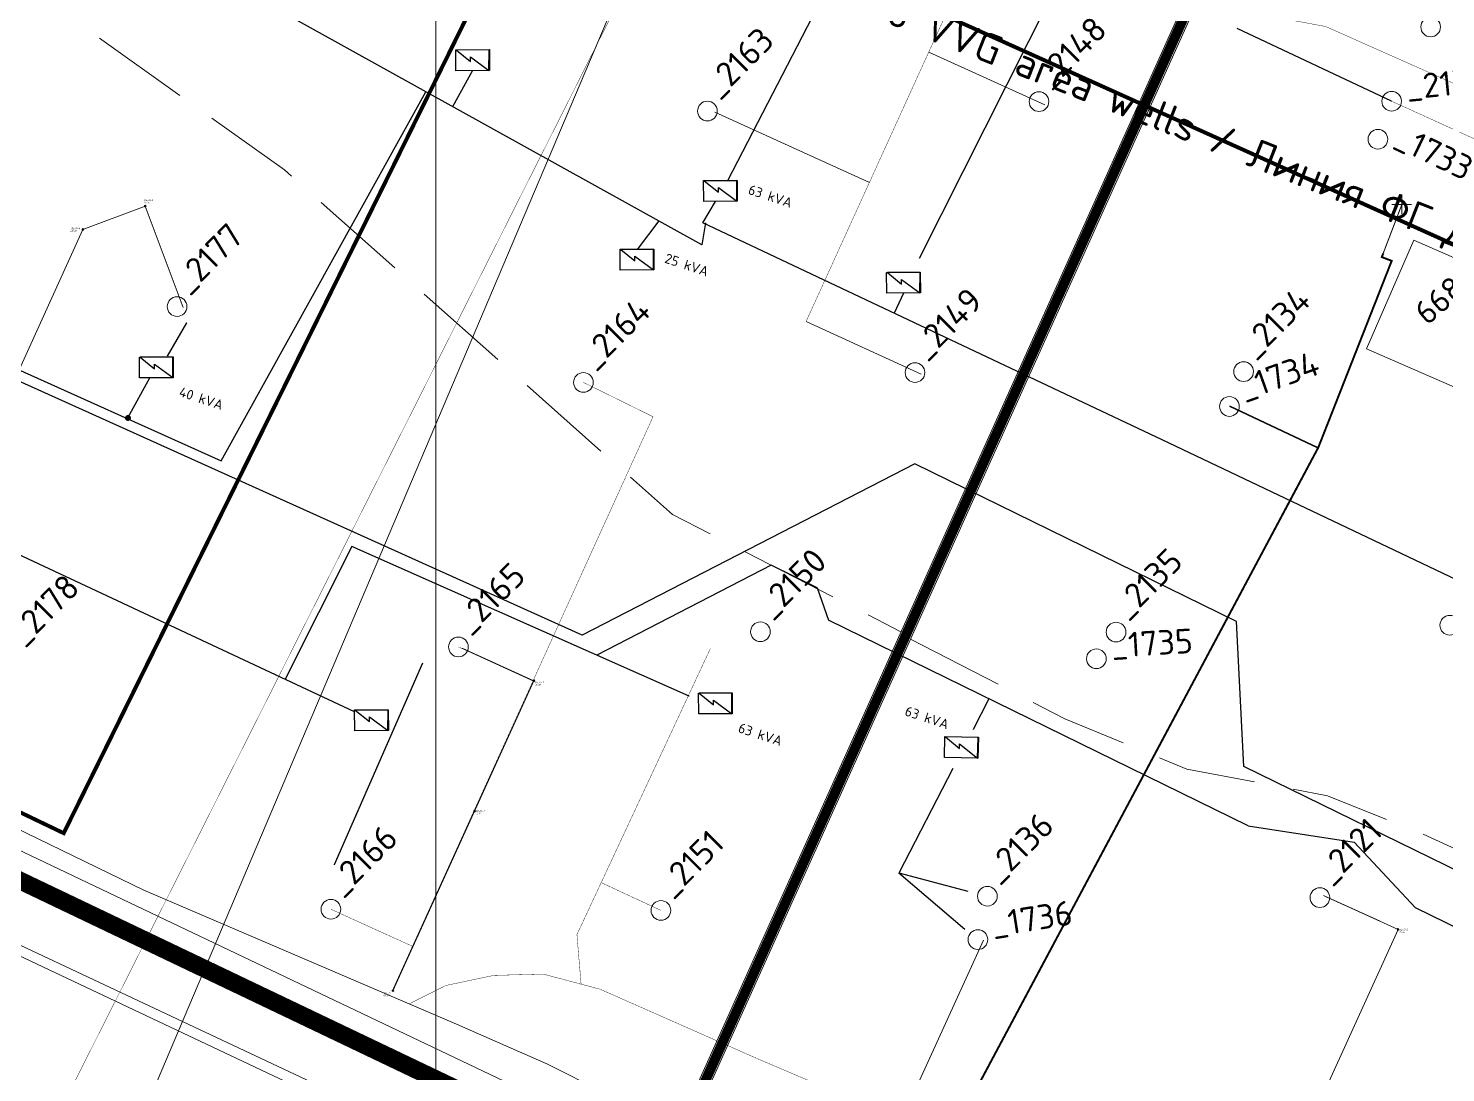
# Model space of a CAD drawing. Header units: millimetres. Extents: x 519 to 9564855, y -810 to 5021775.
# Drawn here: x 9527793 to 9528512, y 5000366 to 5000896 of the extents above; entities that cross this region are included whole.
import ezdxf

# ---------------------------------------------------------------- set-up
doc = ezdxf.new("R2010")
doc.units = ezdxf.units.MM
doc.header["$LTSCALE"] = 2
doc.header["$MEASUREMENT"] = 0
doc.header["$PDMODE"] = 2
doc.header["$PDSIZE"] = 5
doc.linetypes.add('92051501$0$GROUND2', pattern=[35, 25, -10])
for name, color, linetype in [('FIBERGLASS', 212, 'Continuous'), ('GRID_PULKOVO', 7, 'Continuous'), ('OLD WELLS(dr.bfr2000)', 24, 'Continuous'), ('PPLINE_WAT', 7, 'WTR_LINE'), ('ROAD_ASF', 9, 'Continuous'), ('ROAD_FIELD', 255, '92051501$0$GROUND2'), ('ROAD_GROUND', 9, 'Continuous'), ('Скважины 2017г', 221, 'Continuous'), ('ТХ_выкидные линии', 24, 'Continuous')]:
    doc.layers.add(name, color=color, linetype=linetype)
for name, color, linetype, lineweight in [('PPLINE_GAS', 4, 'GAS_LINE', 30), ('WELLS(drilled after 2000y)', 6, 'Continuous', 40), ('Новый водовод', 5, 'g_122_vpr', 30), ('Оптиковолоконный кабель', 220, 'CAB6', 20), ('связь', 4, 'Continuous', 13), ('Скважины на 2026', 222, 'Continuous', 50), ('Электро', 1, 'Continuous', 30), ('Электроснаб', 1, 'Continuous', 18), ('Электроснабжене', 1, 'Continuous', 18)]:
    doc.layers.add(name, color=color, linetype=linetype, lineweight=lineweight)
doc.styles.add('92051501$0$STANDARD', font='simplex.shx')
doc.styles.add('Elect', font='isocpeur.ttf')
doc.styles.add('Line_GUGK', font='')
doc.styles.get("Standard").update_dxf_attribs({"font": 'isocpeur.ttf', "width": 0.5})
doc.styles.get('Line_GUGK').set_extended_font_data('Bm431', italic=True)
doc.linetypes.add('CAB', pattern='A,0.7,-0.43403,["K",Standard,S=0.9,R=0,X=-0.4,Y=-0.3],-0.8', length=1.93403)
doc.linetypes.add('CAB6', pattern='A,0.9,-0.9,["6",Standard,S=0.9,R=0,X=-0.8,Y=-0.4],11', length=12.8)
doc.linetypes.add('g_122_vpr', pattern='A,2,-2,3,-0.6,["Впр",Line_GUGK,S=2,R=0,X=0,Y=-1],-6.4,3,-2,8,-2,8,-2,6', length=45)
doc.linetypes.add('GAS_LINE', pattern='A,0.5,-0.2,["G",92051501$0$STANDARD,S=0.1,R=0,X=-0.1,Y=-0.05],-0.05', length=0.75)
doc.linetypes.add('WTR_LINE', pattern='A,0.5,-0.2,["W",92051501$0$STANDARD,S=0.1,R=0,X=-0.1,Y=-0.05],-0.05', length=0.75)

# ---------------------------------------------------------------- blocks, each defined once
blk = doc.blocks.new('16')
at = {"linetype": 'Continuous', "lineweight": 18, "flags": 128}
for points in [[(-0.27, -0.27), (0.27, 0.27)], [(0.27, -0.27), (-0.27, 0.27)]]:
    blk.add_lwpolyline(points, dxfattribs=at)
at = {"linetype": 'Continuous', "lineweight": 18}
blk.add_circle((0, 0), 0.375, dxfattribs=at)

msp = doc.modelspace()

# ---------------------------------------------------------------- linework, layer by layer
at = {"color": 5, "linetype": 'WTR_LINE', "lineweight": 0, "ltscale": 100, "const_width": 2, "elevation": -0.999}
msp.add_lwpolyline([(9526374.128, 5000834.993), (9526338.861, 5000849.119), (9526369.317, 5000918.369), (9526381.582, 5000915.643), (9526388.479, 5000916.907), (9526506.091, 5001104.365), (9526943.61387, 5000894.80545), (9527351.894, 5000706.201), (9527410.535, 5000680.127), (9527811.155, 5000487.989), (9528541.9542, 5001967.68695)], dxfattribs=at)
at = {"layer": 'FIBERGLASS', "lineweight": 0, "const_width": 2}
msp.add_lwpolyline([(9528535.19264, 5000101.17952), (9528784.94007, 5000665.69554), (9528138.78733, 5000956.64655)], dxfattribs=at)
at = {"layer": 'GRID_PULKOVO', "lineweight": 0}
msp.add_line((9528000, 5011000), (9528000, 4992000), dxfattribs=at)
at = {"layer": 'OLD WELLS(dr.bfr2000)', "lineweight": 0}
for centre in [(9528504.589, 5000897.068), (9528305.9, 5000859.2), (9528484.8, 5000859.4), (9528137.7, 5000854.4), (9528477.8, 5000840.1), (9527868.7, 5000755.2), (9528243, 5000721.7), (9528409.7, 5000722.2), (9528074.8, 5000716.7), (9528402.5, 5000704.5), (9528514.3, 5000593.5), (9528164.6, 5000590.2), (9528345, 5000590), (9528011.4, 5000582.5), (9528335, 5000576.5), (9528279.7, 5000456), (9527946.7, 5000449.4), (9528114.1, 5000448.8), (9528448.4, 5000455.3), (9528274.9, 5000434)]:
    msp.add_circle(centre, 5, dxfattribs=at)
at = {"layer": 'PPLINE_GAS', "linetype": 'GAS_LINE', "lineweight": 0, "ltscale": 20}
msp.add_line((9526079.469, 5001235.137), (9528506.802, 5000093.688), dxfattribs=at)
at = {"layer": 'PPLINE_WAT', "color": 5, "lineweight": 0, "ltscale": 0.5}
msp.add_lwpolyline([(9523498.307, 5002453.507), (9529318.71854, 4999702.75469), (9529357.22076, 4999682.3134), (9529399.33276, 4999675.09879), (9529430.61579, 4999677.50366), (9529678.713, 4999710.142)], dxfattribs=at)
at = {"layer": 'ROAD_ASF', "lineweight": 0}
for points in [[(9527471.737, 5000612.155), (9528114.237, 5000305.255), (9528224.27506, 5000249.28525), (9528335.537, 5000202.055), (9528421.137, 5000169.955), (9528505.837, 5000135.055), (9528829.3486, 4999985.87043), (9528955.937, 4999924.355), (9529196.66831, 4999811.28542), (9529419.237, 4999708.655), (9529520.637, 4999719.755), (9530585.637, 4999909.655), (9531033.137, 4999761.655), (9531135.537, 4999721.455), (9531245.537, 4999676.155), (9531543.14748, 4999569.50724)], [(9527474.32311, 5000617.56906), (9528116.89056, 5000310.63684), (9528226.81042, 5000254.72721), (9528337.76363, 5000207.62802), (9528423.33384, 5000175.53919), (9528508.23721, 5000140.55539), (9528831.91636, 4999991.29355), (9528958.52373, 4999929.76891), (9529199.19997, 4999816.72519), (9529420.2383, 4999714.80045), (9529519.78295, 4999725.69735), (9530586.07899, 4999915.82845), (9531035.1768, 4999767.30001), (9531137.77581, 4999727.02189), (9531247.69257, 4999681.75617), (9532796.3991, 4999126.78216), (9532853.27595, 4999098.34373), (9532865.72759, 4999063.50198), (9532802.29469, 4998894.888), (9532387.6961, 4997953.31546)]]:
    msp.add_lwpolyline(points, dxfattribs=at)
at = {"layer": 'ROAD_FIELD', "lineweight": 0, "flags": 128}
msp.add_lwpolyline([(9527705.757, 5000954.919), (9527780.012, 5000926.305), (9527923.08369, 5000824.59975), (9528119.91947, 5000649.65744), (9528235.84773, 5000590.18579)], dxfattribs=at)
at = {"layer": 'ROAD_FIELD', "color": 9, "lineweight": 0, "flags": 128}
msp.add_lwpolyline([(9528240.76783, 5000586.49792), (9528319.08, 5000545.999), (9528380.921, 5000520.527), (9528452.18441, 5000507.02087), (9528500.604, 5000487.524), (9528831.146, 5000336.267), (9528848.92425, 5000236.87938)], dxfattribs=at)
at = {"layer": 'ROAD_GROUND', "lineweight": 0}
for points in [[(9528108.76526, 5000307.71673), (9528486.36526, 5001147.01673)], [(9528114.237, 5000305.255), (9528491.837, 5001144.555)]]:
    msp.add_lwpolyline(points, dxfattribs=at)
at = {"layer": 'ROAD_GROUND', "color": 8, "lineweight": 0}
for points, const_width in [([(9528111.50113, 5000306.48587), (9528489.10113, 5001145.78587)], 5), ([(9527473.0333, 5000614.86048), (9528115.56378, 5000307.94592), (9528225.54274, 5000252.00623), (9528336.65031, 5000204.84151), (9528422.23542, 5000172.7471), (9528507.0371, 5000137.8052), (9528830.63248, 4999988.58199), (9528957.24834, 4999927.05352), (9529197.94374, 4999814.00088), (9529419.73765, 4999711.72773), (9529520.20998, 4999722.72618), (9530585.85799, 4999912.74173), (9531034.1569, 4999764.47751), (9531136.65641, 4999724.23844), (9531246.61478, 4999678.95558), (9532795.21805, 4999124.01858), (9532850.85648, 4999096.19937), (9532862.5323, 4999063.52849), (9532799.51584, 4998896.0215), (9532384.95048, 4997954.52443)], 9)]:
    msp.add_lwpolyline(points, dxfattribs=dict(at, const_width=const_width))
at = {"layer": 'WELLS(drilled after 2000y)', "color": 6, "linetype": 'ByBlock', "lineweight": 0, "ltscale": 5, "const_width": 0.2}
msp.add_lwpolyline([(9528369.40559, 5001459.80421), (9527651.8741, 5000034.42587)], dxfattribs=at)
at = {"layer": 'WELLS(drilled after 2000y)', "linetype": 'ByBlock', "lineweight": 0, "ltscale": 50, "const_width": 0.2}
for points in [[(9528201.53474, 5000943.59336), (9528451.25694, 5000897.31457), (9529213.01173, 5000558.86641)], [(9528484.8, 5000859.39), (9528643.64444, 5000787.09433)], [(9527977.99237, 5000408.48538), (9528110.11847, 5000699.30156), (9528074.8, 5000716.7)], [(9528011.4, 5000582.5), (9528049.31608, 5000565.15392)], [(9528073.61524, 5000411.39109), (9528071.50726, 5000436.51379), (9528139.26215, 5000581.82328)], [(9528114.1, 5000448.8), (9528083.81955, 5000462.91917)], [(9527946.7, 5000449.4), (9527988.04653, 5000430.61509)], [(9527986.39853, 5000401.37234), (9528004.89656, 5000410.68479), (9528029.28216, 5000415.83141), (9528054.35461, 5000416.51729), (9528083.24768, 5000408.82743), (9528163.62454, 5000373.32286), (9528410.7044, 5000268.14241)]]:
    msp.add_lwpolyline(points, dxfattribs=at)
at = {"layer": 'WELLS(drilled after 2000y)', "linetype": 'ByBlock', "lineweight": 0, "ltscale": 200, "const_width": 0.2}
for points in [[(9528187.72809, 5000747.552), (9528261.92042, 5000910.56368), (9528266.43335, 5000931.56628)], [(9528249.98999, 5000884.35074), (9528308.85667, 5000857.55845)], [(9528219.84163, 5000818.11027), (9528141.47767, 5000853.77645)], [(9528187.72809, 5000747.552), (9528246.19767, 5000720.94045)]]:
    msp.add_lwpolyline(points, dxfattribs=at)
at = {"layer": 'Новый водовод', "color": 5, "linetype": 'WTR_LINE', "lineweight": 0, "ltscale": 40}
for p, q in [((9528489.94, 5000807.02), (9528480.34459, 5000781.85978)), ((9528490.14, 5000807.32), (9528480.54459, 5000782.15978)), ((9528402.5, 5000704.5), (9528447.39793, 5000683.42073)), ((9528402.7, 5000704.8), (9528447.59793, 5000683.72073))]:
    msp.add_line(p, q, dxfattribs=at)
at = {"layer": 'Новый водовод', "color": 5, "linetype": 'WTR_LINE', "lineweight": 0, "ltscale": 40, "const_width": 1}
msp.add_lwpolyline([(9528480.54459, 5000782.15978), (9528479.77317, 5000780.31454), (9528484.81662, 5000778.38488), (9528447.59793, 5000683.72073), (9528245.9218, 5000305.3578), (9528155.12671, 5000134.77211), (9528112.33705, 5000040.32036), (9527989.14, 4999758.94)], dxfattribs=at)
at = {"layer": 'Новый водовод', "color": 5, "linetype": 'WTR_LINE', "lineweight": 0, "ltscale": 40}
msp.add_point((9528489.94, 5000807.02), dxfattribs=at)
at = {"layer": 'Оптиковолоконный кабель', "linetype": 'CAB', "lineweight": 20, "ltscale": 0.1}
msp.add_lwpolyline([(9527414.361, 5000657.715), (9528367.831, 5000203.306), (9528537.67, 5000144.581), (9528948.1749, 4999950.5579), (9528948.1749, 4999950.5579), (9528948.1749, 4999950.5579), (9528948.1749, 4999950.5579), (9528948.1749, 4999950.5579), (9528948.1749, 4999950.5579), (9528948.1749, 4999950.5579), (9528948.1749, 4999950.5579), (9528948.1749, 4999950.5579)], dxfattribs=at)
at = {"layer": 'связь', "color": 5, "linetype": 'WTR_LINE', "lineweight": 0, "flags": 128}
msp.add_lwpolyline([(9527322.61221, 5000713.62129), (9527342.47559, 5000703.79193), (9527427.60198, 5000662.76693), (9527514.68763, 5000620.77571), (9527594.97652, 5000581.28371), (9527607.22061, 5000576.79735), (9527644.70666, 5000557.01628), (9527702.64516, 5000531.48108), (9527851.77373, 5000459.1608), (9528010.34164, 5000391.09462), (9528056.31679, 5000370.97002), (9528142.91544, 5000327.28509), (9528152.27957, 5000322.67064)], dxfattribs=at)
at = {"layer": 'Скважины 2017г', "color": 0, "linetype": 'ByBlock', "lineweight": 0}
msp.add_lwpolyline([(9528472.01482, 5000733.82217), (9528496.04943, 5000788.82398), (9528569.38518, 5000756.77783), (9528545.35057, 5000701.77602), (9528472.01482, 5000733.82217)], dxfattribs=at)
at = {"layer": 'Скважины на 2026', "lineweight": 5}
msp.add_line((9528252.251, 5001290.967), (9526560.04883, 4997299.22482), dxfattribs=at)
at = {"layer": 'ТХ_выкидные линии', "lineweight": 0, "ltscale": 25}
for p, q in [((9528308.85667, 5000857.55845), (9528249.98999, 5000884.35074)), ((9528141.47767, 5000853.77645), (9528219.84163, 5000818.11027)), ((9528187.72809, 5000747.552), (9528246.19767, 5000720.94045))]:
    msp.add_line(p, q, dxfattribs=at)
at = {"layer": 'ТХ_выкидные линии', "color": 5, "linetype": 'WTR_LINE', "lineweight": 0, "ltscale": 25}
for p, q in [((9527820.90738, 5000794.33117), (9527852.5334, 5000806.17646)), ((9527852.5334, 5000806.17646), (9527871.78662, 5000754.77185)), ((9527820.90738, 5000794.33117), (9527702.27195, 5000533.61087)), ((9528013.31774, 5000581.89923), (9528049.72576, 5000565.3325)), ((9528049.72576, 5000565.3325), (9527978.16692, 5000408.07052))]:
    msp.add_line(p, q, dxfattribs=at)
at = {"layer": 'ТХ_выкидные линии', "color": 111, "lineweight": 0, "ltscale": 25}
for p, q in [((9528450.24147, 5000456.3178), (9528478.91279, 5000443.27151)), ((9528451.60678, 5000455.69655), (9528488.01479, 5000439.12983)), ((9528488.01479, 5000439.12983), (9528410.27822, 5000268.29129))]:
    msp.add_line(p, q, dxfattribs=at)
at = {"layer": 'ТХ_выкидные линии', "color": 5, "lineweight": 0, "ltscale": 25}
msp.add_line((9528277.7147, 5000433.73835), (9528238.08445, 5000346.64454), dxfattribs=at)
at = {"layer": 'Электро', "ltscale": 0.0025}
for p, q in [((9528148.12931, 5000819.10762, 0), (9528301.02526, 5001115.6624, 0)), ((9528135.38511, 5000797.62603, 0), (9528141.84755, 5000808.56512, 0)), ((9528113.01391, 5000798.64003, 0), (9528102.04164, 5000784.22042, 0)), ((9528280.48303, 5000556.19861, 0), (9528272.42851, 5000540.65935, 0)), ((9528257.89824, 5000526.42779, 0), (9528258.1116, 5000536.99819, 0)), ((9528258.1116, 5000536.99819, 0), (9528275.15687, 5000536.65415, 0)), ((9528275.05707, 5000536.55829, 0), (9528258.46453, 5000536.89319, 0)), ((9528258.46453, 5000536.89319, 0), (9528265.52057, 5000530.87832, 0)), ((9528265.52057, 5000530.87832, 0), (9528265.56851, 5000533.25311, 0)), ((9528265.56851, 5000533.25311, 0), (9528274.70878, 5000526.12138, 0)), ((9528274.70878, 5000526.12138, 0), (9528275.05707, 5000536.55829, 0)), ((9528275.15687, 5000536.65415, 0), (9528274.94352, 5000526.08375, 0)), ((9528274.94352, 5000526.08375, 0), (9528257.89824, 5000526.42779, 0)), ((9528262.20881, 5000520.87494, 0), (9528234.91507, 5000468.03668, 0)), ((9528234.82383, 5000467.80392, 0), (9528268.32821, 5000439.23554, 0))]:
    msp.add_line(p, q, dxfattribs=at)
at = {"layer": 'Электро'}
for p, q in [((9528245.21039, 5000779.7225, 0), (9528356.0146, 5000999.50437, 0)), ((9528134.87041, 5000786.52243, 0), (9527919.258, 5000906.06158, 0)), ((9528484.8, 5000859.39), (9528406.50978, 5000896.3667, -0.00006)), ((9528010.01974, 5000885.44965, 0), (9528027.06817, 5000885.55399, 0)), ((9528010.08444, 5000874.8773, 0), (9528010.01974, 5000885.44965, 0)), ((9528026.97092, 5000885.45554, 0), (9528010.37532, 5000885.35397, 0)), ((9528010.37532, 5000885.35397, 0), (9528017.5871, 5000879.52674, 0)), ((9528026.89723, 5000875.01308, 0), (9528026.97092, 5000885.45554, 0)), ((9528027.06817, 5000885.55399, 0), (9528027.13287, 5000874.98164, 0)), ((9528017.5871, 5000879.52674, 0), (9528017.57256, 5000881.90197, 0)), ((9528017.57256, 5000881.90197, 0), (9528026.89723, 5000875.01308, 0)), ((9528018.60866, 5000874.92947, 0), (9528008.45242, 5000856.61069, 0)), ((9528027.13287, 5000874.98164, 0), (9528010.08444, 5000874.8773, 0)), ((9527891.01166, 5000676.97306), (9527994.80171, 5000864.17887, 0)), ((9528135.75175, 5000819.12972, 0), (9528152.80018, 5000819.23406, 0)), ((9528135.81645, 5000808.55737, 0), (9528135.75175, 5000819.12972, 0)), ((9528152.70293, 5000819.13561, 0), (9528136.10733, 5000819.03404, 0)), ((9528136.10733, 5000819.03404, 0), (9528143.31911, 5000813.20681, 0)), ((9528143.31911, 5000813.20681, 0), (9528143.30457, 5000815.58204, 0)), ((9528143.30457, 5000815.58204, 0), (9528152.62924, 5000808.69315, 0)), ((9528152.62924, 5000808.69315, 0), (9528152.70293, 5000819.13561, 0)), ((9528152.80018, 5000819.23406, 0), (9528152.86488, 5000808.66171, 0)), ((9528152.86488, 5000808.66171, 0), (9528135.81645, 5000808.55737, 0)), ((9528136.64125, 5000797.64801, 0), (9528134.87041, 5000786.52243, 0)), ((9528368.38634, 5000687.49731, 0), (9528135.38511, 5000797.62603, 0)), ((9528093.38826, 5000784.26532, 0), (9528110.43669, 5000784.36966, 0)), ((9528093.45296, 5000773.69297, 0), (9528093.38826, 5000784.26532, 0)), ((9528110.33944, 5000784.27121, 0), (9528093.74384, 5000784.16964, 0)), ((9528093.74384, 5000784.16964, 0), (9528100.95562, 5000778.34241, 0)), ((9528110.26575, 5000773.82875, 0), (9528110.33944, 5000784.27121, 0)), ((9528110.43669, 5000784.36966, 0), (9528110.50139, 5000773.79731, 0)), ((9528100.95562, 5000778.34241, 0), (9528100.94108, 5000780.71764, 0)), ((9528100.94108, 5000780.71764, 0), (9528110.26575, 5000773.82875, 0)), ((9528110.50139, 5000773.79731, 0), (9528093.45296, 5000773.69297, 0)), ((9528228.60979, 5000772.55769, 0), (9528245.65822, 5000772.66202, 0)), ((9528228.67449, 5000761.98533, 0), (9528228.60979, 5000772.55769, 0)), ((9528245.56097, 5000772.56357, 0), (9528228.96537, 5000772.46201, 0)), ((9528228.96537, 5000772.46201, 0), (9528236.17715, 5000766.63477, 0)), ((9528245.48728, 5000762.12111, 0), (9528245.56097, 5000772.56357, 0)), ((9528245.65822, 5000772.66202, 0), (9528245.72293, 5000762.08967, 0)), ((9528236.17715, 5000766.63477, 0), (9528236.16261, 5000769.01001, 0)), ((9528236.16261, 5000769.01001, 0), (9528245.48728, 5000762.12111, 0)), ((9528074.11832, 5000588.5017, 0), (9527703.95378, 5000755.4767, 0)), ((9527715.40115, 5000755.99817, 0), (9527891.01166, 5000676.97306)), ((9528245.72293, 5000762.08967, 0), (9528228.67449, 5000761.98533, 0)), ((9528237.19871, 5000762.0375, 0), (9528232.35629, 5000751.79231, 0)), ((9527863.85023, 5000730.00643, -0.00006), (9527873.63789, 5000746.95932, -0.00006)), ((9527849.59158, 5000729.57911, 0), (9527866.64001, 5000729.68345, 0)), ((9527849.65628, 5000719.00676, 0), (9527849.59158, 5000729.57911, 0)), ((9527866.54276, 5000729.585, 0), (9527849.94716, 5000729.48343, 0)), ((9527849.94716, 5000729.48343, 0), (9527857.15894, 5000723.6562, 0)), ((9527866.46907, 5000719.14254, 0), (9527866.54276, 5000729.585, 0)), ((9527866.64001, 5000729.68345, 0), (9527866.70471, 5000719.1111, 0)), ((9527857.15894, 5000723.6562, 0), (9527857.1444, 5000726.03143, 0)), ((9527857.1444, 5000726.03143, 0), (9527866.46907, 5000719.14254, 0)), ((9527843.746, 5000698.66347, -0.00006), (9527854.96355, 5000719.29884, -0.00006)), ((9527866.70471, 5000719.1111, 0), (9527849.65628, 5000719.00676, 0)), ((9528780.18058, 5000491.51782, 0), (9528368.38634, 5000687.49731, 0)), ((9528242.8365, 5000675.48276, 0), (9528074.11832, 5000588.5017, 0)), ((9528406.03292, 5000595.44608), (9528242.8365, 5000675.48276)), ((9527957.39557, 5000633.47998, -0.00006), (9527923.49657, 5000566.11798, -0.00006)), ((9528128.50257, 5000557.46198, -0.00006), (9527957.39557, 5000633.47998, -0.00006)), ((9527958.73375, 5000549.61156, -0.00006), (9527782.45957, 5000632.18498, -0.00006)), ((9528170.01312, 5000623.95424), (9528081.52266, 5000578.33382)), ((9528193.32636, 5000612.52474), (9528170.01312, 5000623.95424)), ((9528193.32636, 5000612.52474), (9528199.0683, 5000596.1148, 0)), ((9528412.02886, 5000491.70404, 0), (9528199.0683, 5000596.1148, 0)), ((9528409.87636, 5000521.8265, 0), (9528406.03292, 5000595.44608)), ((9528133.21038, 5000559.06192), (9528150.25881, 5000559.16626)), ((9528133.27508, 5000548.48957), (9528133.21038, 5000559.06192)), ((9528150.16156, 5000559.06781), (9528133.56596, 5000558.96624)), ((9528133.56596, 5000558.96624), (9528140.77774, 5000553.13901)), ((9528140.77774, 5000553.13901), (9528140.7632, 5000555.51424)), ((9528140.7632, 5000555.51424), (9528150.08786, 5000548.62534)), ((9528150.08786, 5000548.62534), (9528150.16156, 5000559.06781)), ((9528150.25881, 5000559.16626), (9528150.32351, 5000548.5939)), ((9527958.72795, 5000550.55958), (9527975.77638, 5000550.66391)), ((9527958.79265, 5000539.98722), (9527958.72795, 5000550.55958)), ((9527975.67913, 5000550.56546), (9527959.08353, 5000550.4639)), ((9527959.08353, 5000550.4639), (9527966.29531, 5000544.63666)), ((9527966.29531, 5000544.63666), (9527966.28077, 5000547.0119)), ((9527966.28077, 5000547.0119), (9527975.60544, 5000540.123)), ((9527975.60544, 5000540.123), (9527975.67913, 5000550.56546)), ((9527975.77638, 5000550.66391), (9527975.84108, 5000540.09156)), ((9528150.32351, 5000548.5939), (9528133.27508, 5000548.48957)), ((9527975.84108, 5000540.09156), (9527958.79265, 5000539.98722)), ((9528673.37915, 5000392.64219, 0), (9528409.87636, 5000521.8265, 0)), ((9528412.02886, 5000491.70404, 0), (9528465.807, 5000483.35377)), ((9528465.807, 5000483.35377), (9528496.8454, 5000450.12001, 0)), ((9528234.82383, 5000467.80392, 0), (9528269.8668, 5000458.57865, 0)), ((9528659.7916, 5000370.2304, 0), (9528496.8454, 5000450.12001, 0))]:
    msp.add_line(p, q, dxfattribs=at)
at = {"layer": 'Электро', "ltscale": 25}
msp.add_line((9527993.10422, 5000574.26032), (9527948.37172, 5000471.91555), dxfattribs=at)
at = {"layer": 'Электро', "ltscale": 50, "const_width": 1.5, "elevation": -0.00006}
msp.add_lwpolyline([(9527843.03271, 5000698.89523, 1), (9527844.45929, 5000698.43171, 1)], format="xyb", close=True, dxfattribs=at)
at = {"layer": 'Электроснаб', "color": 1, "linetype": 'ByBlock', "lineweight": 0, "ltscale": 0.0025}
for p, q in [((9528148.12931, 5000819.10762, 0), (9528301.02526, 5001115.6624, 0)), ((9528135.38511, 5000797.62603, 0), (9528141.84755, 5000808.56512, 0)), ((9528113.01391, 5000798.64003, 0), (9528102.04164, 5000784.22042, 0)), ((9528280.48303, 5000556.19861, 0), (9528272.42851, 5000540.65935, 0)), ((9528257.89824, 5000526.42779, 0), (9528258.1116, 5000536.99819, 0)), ((9528258.1116, 5000536.99819, 0), (9528275.15687, 5000536.65415, 0)), ((9528275.05707, 5000536.55829, 0), (9528258.46453, 5000536.89319, 0)), ((9528258.46453, 5000536.89319, 0), (9528265.52057, 5000530.87832, 0)), ((9528265.52057, 5000530.87832, 0), (9528265.56851, 5000533.25311, 0)), ((9528265.56851, 5000533.25311, 0), (9528274.70878, 5000526.12138, 0)), ((9528274.70878, 5000526.12138, 0), (9528275.05707, 5000536.55829, 0)), ((9528275.15687, 5000536.65415, 0), (9528274.94352, 5000526.08375, 0)), ((9528274.94352, 5000526.08375, 0), (9528257.89824, 5000526.42779, 0)), ((9528262.20881, 5000520.87494, 0), (9528234.91507, 5000468.03668, 0)), ((9528234.82383, 5000467.80392, 0), (9528268.32821, 5000439.23554, 0))]:
    msp.add_line(p, q, dxfattribs=at)
at = {"layer": 'Электроснаб', "color": 1, "linetype": 'ByBlock', "lineweight": 0}
for p, q in [((9528245.21039, 5000779.7225, 0), (9528356.0146, 5000999.50437, 0)), ((9528484.8, 5000859.39), (9528406.50978, 5000896.3667, -0.00006)), ((9528010.01974, 5000885.44965, 0), (9528027.06817, 5000885.55399, 0)), ((9528010.08444, 5000874.8773, 0), (9528010.01974, 5000885.44965, 0)), ((9528026.97092, 5000885.45554, 0), (9528010.37532, 5000885.35397, 0)), ((9528010.37532, 5000885.35397, 0), (9528017.5871, 5000879.52674, 0)), ((9528026.89723, 5000875.01308, 0), (9528026.97092, 5000885.45554, 0)), ((9528027.06817, 5000885.55399, 0), (9528027.13287, 5000874.98164, 0)), ((9528017.5871, 5000879.52674, 0), (9528017.57256, 5000881.90197, 0)), ((9528017.57256, 5000881.90197, 0), (9528026.89723, 5000875.01308, 0)), ((9528018.60866, 5000874.92947, 0), (9528008.45242, 5000856.61069, 0)), ((9528027.13287, 5000874.98164, 0), (9528010.08444, 5000874.8773, 0)), ((9528135.75175, 5000819.12972, 0), (9528152.80018, 5000819.23406, 0)), ((9528135.81645, 5000808.55737, 0), (9528135.75175, 5000819.12972, 0)), ((9528152.70293, 5000819.13561, 0), (9528136.10733, 5000819.03404, 0)), ((9528136.10733, 5000819.03404, 0), (9528143.31911, 5000813.20681, 0)), ((9528143.31911, 5000813.20681, 0), (9528143.30457, 5000815.58204, 0)), ((9528143.30457, 5000815.58204, 0), (9528152.62924, 5000808.69315, 0)), ((9528152.62924, 5000808.69315, 0), (9528152.70293, 5000819.13561, 0)), ((9528152.80018, 5000819.23406, 0), (9528152.86488, 5000808.66171, 0)), ((9528152.86488, 5000808.66171, 0), (9528135.81645, 5000808.55737, 0)), ((9528093.38826, 5000784.26532, 0), (9528110.43669, 5000784.36966, 0)), ((9528093.45296, 5000773.69297, 0), (9528093.38826, 5000784.26532, 0)), ((9528110.33944, 5000784.27121, 0), (9528093.74384, 5000784.16964, 0)), ((9528093.74384, 5000784.16964, 0), (9528100.95562, 5000778.34241, 0)), ((9528110.26575, 5000773.82875, 0), (9528110.33944, 5000784.27121, 0)), ((9528110.43669, 5000784.36966, 0), (9528110.50139, 5000773.79731, 0)), ((9528100.95562, 5000778.34241, 0), (9528100.94108, 5000780.71764, 0)), ((9528100.94108, 5000780.71764, 0), (9528110.26575, 5000773.82875, 0)), ((9528110.50139, 5000773.79731, 0), (9528093.45296, 5000773.69297, 0)), ((9528228.60979, 5000772.55769, 0), (9528245.65822, 5000772.66202, 0)), ((9528228.67449, 5000761.98533, 0), (9528228.60979, 5000772.55769, 0)), ((9528245.56097, 5000772.56357, 0), (9528228.96537, 5000772.46201, 0)), ((9528228.96537, 5000772.46201, 0), (9528236.17715, 5000766.63477, 0)), ((9528245.48728, 5000762.12111, 0), (9528245.56097, 5000772.56357, 0)), ((9528245.65822, 5000772.66202, 0), (9528245.72293, 5000762.08967, 0)), ((9528236.17715, 5000766.63477, 0), (9528236.16261, 5000769.01001, 0)), ((9528236.16261, 5000769.01001, 0), (9528245.48728, 5000762.12111, 0)), ((9528245.72293, 5000762.08967, 0), (9528228.67449, 5000761.98533, 0)), ((9528237.19871, 5000762.0375, 0), (9528232.35629, 5000751.79231, 0)), ((9527863.85023, 5000730.00643, -0.00006), (9527873.63789, 5000746.95932, -0.00006)), ((9527849.59158, 5000729.57911, 0), (9527866.64001, 5000729.68345, 0)), ((9527849.65628, 5000719.00676, 0), (9527849.59158, 5000729.57911, 0)), ((9527866.54276, 5000729.585, 0), (9527849.94716, 5000729.48343, 0)), ((9527849.94716, 5000729.48343, 0), (9527857.15894, 5000723.6562, 0)), ((9527866.46907, 5000719.14254, 0), (9527866.54276, 5000729.585, 0)), ((9527866.64001, 5000729.68345, 0), (9527866.70471, 5000719.1111, 0)), ((9527857.15894, 5000723.6562, 0), (9527857.1444, 5000726.03143, 0)), ((9527857.1444, 5000726.03143, 0), (9527866.46907, 5000719.14254, 0)), ((9527843.746, 5000698.66347, -0.00006), (9527854.96355, 5000719.29884, -0.00006)), ((9527866.70471, 5000719.1111, 0), (9527849.65628, 5000719.00676, 0)), ((9528133.21038, 5000559.06192), (9528150.25881, 5000559.16626)), ((9528133.27508, 5000548.48957), (9528133.21038, 5000559.06192)), ((9528150.16156, 5000559.06781), (9528133.56596, 5000558.96624)), ((9528133.56596, 5000558.96624), (9528140.77774, 5000553.13901)), ((9528140.77774, 5000553.13901), (9528140.7632, 5000555.51424)), ((9528140.7632, 5000555.51424), (9528150.08786, 5000548.62534)), ((9528150.08786, 5000548.62534), (9528150.16156, 5000559.06781)), ((9528150.25881, 5000559.16626), (9528150.32351, 5000548.5939)), ((9527958.72795, 5000550.55958), (9527975.77638, 5000550.66391)), ((9527958.79265, 5000539.98722), (9527958.72795, 5000550.55958)), ((9527975.67913, 5000550.56546), (9527959.08353, 5000550.4639)), ((9527959.08353, 5000550.4639), (9527966.29531, 5000544.63666)), ((9527966.29531, 5000544.63666), (9527966.28077, 5000547.0119)), ((9527966.28077, 5000547.0119), (9527975.60544, 5000540.123)), ((9527975.60544, 5000540.123), (9527975.67913, 5000550.56546)), ((9527975.77638, 5000550.66391), (9527975.84108, 5000540.09156)), ((9528150.32351, 5000548.5939), (9528133.27508, 5000548.48957)), ((9527975.84108, 5000540.09156), (9527958.79265, 5000539.98722)), ((9528234.82383, 5000467.80392, 0), (9528269.8668, 5000458.57865, 0))]:
    msp.add_line(p, q, dxfattribs=at)
at = {"layer": 'Электроснаб', "color": 1, "lineweight": 0}
for p, q in [((9528134.87041, 5000786.52243, 0), (9527919.258, 5000906.06158, 0)), ((9527891.01166, 5000676.97306), (9527994.80171, 5000864.17887, 0)), ((9528136.64125, 5000797.64801, 0), (9528134.87041, 5000786.52243, 0)), ((9528368.38634, 5000687.49731, 0), (9528135.38511, 5000797.62603, 0)), ((9528074.11832, 5000588.5017, 0), (9527703.95378, 5000755.4767, 0)), ((9527715.40115, 5000755.99817, 0), (9527891.01166, 5000676.97306)), ((9528780.18058, 5000491.51782, 0), (9528368.38634, 5000687.49731, 0)), ((9528242.8365, 5000675.48276, 0), (9528074.11832, 5000588.5017, 0)), ((9528406.03292, 5000595.44608), (9528242.8365, 5000675.48276)), ((9527957.39557, 5000633.47998, -0.00006), (9527923.49657, 5000566.11798, -0.00006)), ((9528128.50257, 5000557.46198, -0.00006), (9527957.39557, 5000633.47998, -0.00006)), ((9527958.73375, 5000549.61156, -0.00006), (9527782.45957, 5000632.18498, -0.00006)), ((9528170.01312, 5000623.95424), (9528081.52266, 5000578.33382)), ((9528193.32636, 5000612.52474), (9528170.01312, 5000623.95424)), ((9528193.32636, 5000612.52474), (9528199.0683, 5000596.1148, 0)), ((9528412.02886, 5000491.70404, 0), (9528199.0683, 5000596.1148, 0)), ((9528409.87636, 5000521.8265, 0), (9528406.03292, 5000595.44608)), ((9528673.37915, 5000392.64219, 0), (9528409.87636, 5000521.8265, 0)), ((9528412.02886, 5000491.70404, 0), (9528465.807, 5000483.35377)), ((9528465.807, 5000483.35377), (9528496.8454, 5000450.12001, 0)), ((9528659.7916, 5000370.2304, 0), (9528496.8454, 5000450.12001, 0))]:
    msp.add_line(p, q, dxfattribs=at)
at = {"layer": 'Электроснаб', "color": 1, "linetype": 'ByBlock', "lineweight": 0, "ltscale": 25}
msp.add_line((9527993.10422, 5000574.26032), (9527948.37172, 5000471.91555), dxfattribs=at)
at = {"layer": 'Электроснаб', "color": 1, "lineweight": 0, "ltscale": 50, "const_width": 1.5, "elevation": -0.00006}
msp.add_lwpolyline([(9527843.03271, 5000698.89523, 1), (9527844.45929, 5000698.43171, 1)], format="xyb", close=True, dxfattribs=at)
at = {"layer": 'Электроснабжене', "color": 1, "linetype": 'ByBlock', "lineweight": 0, "ltscale": 0.0025}
for p, q in [((9528148.12931, 5000819.10762, 0), (9528301.02526, 5001115.6624, 0)), ((9528135.38511, 5000797.62603, 0), (9528141.84755, 5000808.56512, 0)), ((9528113.01391, 5000798.64003, 0), (9528102.04164, 5000784.22042, 0)), ((9528280.48303, 5000556.19861, 0), (9528272.42851, 5000540.65935, 0)), ((9528257.89824, 5000526.42779, 0), (9528258.1116, 5000536.99819, 0)), ((9528258.1116, 5000536.99819, 0), (9528275.15687, 5000536.65415, 0)), ((9528275.05707, 5000536.55829, 0), (9528258.46453, 5000536.89319, 0)), ((9528258.46453, 5000536.89319, 0), (9528265.52057, 5000530.87832, 0)), ((9528265.52057, 5000530.87832, 0), (9528265.56851, 5000533.25311, 0)), ((9528265.56851, 5000533.25311, 0), (9528274.70878, 5000526.12138, 0)), ((9528274.70878, 5000526.12138, 0), (9528275.05707, 5000536.55829, 0)), ((9528275.15687, 5000536.65415, 0), (9528274.94352, 5000526.08375, 0)), ((9528274.94352, 5000526.08375, 0), (9528257.89824, 5000526.42779, 0)), ((9528262.20881, 5000520.87494, 0), (9528234.91507, 5000468.03668, 0)), ((9528234.82383, 5000467.80392, 0), (9528268.32821, 5000439.23554, 0))]:
    msp.add_line(p, q, dxfattribs=at)
at = {"layer": 'Электроснабжене', "color": 1, "linetype": 'ByBlock', "lineweight": 0}
for p, q in [((9528245.21039, 5000779.7225, 0), (9528356.0146, 5000999.50437, 0)), ((9528484.8, 5000859.39), (9528406.50978, 5000896.3667, -0.00006)), ((9528010.01974, 5000885.44965, 0), (9528027.06817, 5000885.55399, 0)), ((9528010.08444, 5000874.8773, 0), (9528010.01974, 5000885.44965, 0)), ((9528026.97092, 5000885.45554, 0), (9528010.37532, 5000885.35397, 0)), ((9528010.37532, 5000885.35397, 0), (9528017.5871, 5000879.52674, 0)), ((9528026.89723, 5000875.01308, 0), (9528026.97092, 5000885.45554, 0)), ((9528027.06817, 5000885.55399, 0), (9528027.13287, 5000874.98164, 0)), ((9528017.5871, 5000879.52674, 0), (9528017.57256, 5000881.90197, 0)), ((9528017.57256, 5000881.90197, 0), (9528026.89723, 5000875.01308, 0)), ((9528018.60866, 5000874.92947, 0), (9528008.45242, 5000856.61069, 0)), ((9528027.13287, 5000874.98164, 0), (9528010.08444, 5000874.8773, 0)), ((9528135.75175, 5000819.12972, 0), (9528152.80018, 5000819.23406, 0)), ((9528135.81645, 5000808.55737, 0), (9528135.75175, 5000819.12972, 0)), ((9528152.70293, 5000819.13561, 0), (9528136.10733, 5000819.03404, 0)), ((9528136.10733, 5000819.03404, 0), (9528143.31911, 5000813.20681, 0)), ((9528143.31911, 5000813.20681, 0), (9528143.30457, 5000815.58204, 0)), ((9528143.30457, 5000815.58204, 0), (9528152.62924, 5000808.69315, 0)), ((9528152.62924, 5000808.69315, 0), (9528152.70293, 5000819.13561, 0)), ((9528152.80018, 5000819.23406, 0), (9528152.86488, 5000808.66171, 0)), ((9528152.86488, 5000808.66171, 0), (9528135.81645, 5000808.55737, 0)), ((9528093.38826, 5000784.26532, 0), (9528110.43669, 5000784.36966, 0)), ((9528093.45296, 5000773.69297, 0), (9528093.38826, 5000784.26532, 0)), ((9528110.33944, 5000784.27121, 0), (9528093.74384, 5000784.16964, 0)), ((9528093.74384, 5000784.16964, 0), (9528100.95562, 5000778.34241, 0)), ((9528110.26575, 5000773.82875, 0), (9528110.33944, 5000784.27121, 0)), ((9528110.43669, 5000784.36966, 0), (9528110.50139, 5000773.79731, 0)), ((9528100.95562, 5000778.34241, 0), (9528100.94108, 5000780.71764, 0)), ((9528100.94108, 5000780.71764, 0), (9528110.26575, 5000773.82875, 0)), ((9528110.50139, 5000773.79731, 0), (9528093.45296, 5000773.69297, 0)), ((9528228.60979, 5000772.55769, 0), (9528245.65822, 5000772.66202, 0)), ((9528228.67449, 5000761.98533, 0), (9528228.60979, 5000772.55769, 0)), ((9528245.56097, 5000772.56357, 0), (9528228.96537, 5000772.46201, 0)), ((9528228.96537, 5000772.46201, 0), (9528236.17715, 5000766.63477, 0)), ((9528245.48728, 5000762.12111, 0), (9528245.56097, 5000772.56357, 0)), ((9528245.65822, 5000772.66202, 0), (9528245.72293, 5000762.08967, 0)), ((9528236.17715, 5000766.63477, 0), (9528236.16261, 5000769.01001, 0)), ((9528236.16261, 5000769.01001, 0), (9528245.48728, 5000762.12111, 0)), ((9528245.72293, 5000762.08967, 0), (9528228.67449, 5000761.98533, 0)), ((9528237.19871, 5000762.0375, 0), (9528232.35629, 5000751.79231, 0)), ((9527863.85023, 5000730.00643, -0.00006), (9527873.63789, 5000746.95932, -0.00006)), ((9527849.59158, 5000729.57911, 0), (9527866.64001, 5000729.68345, 0)), ((9527849.65628, 5000719.00676, 0), (9527849.59158, 5000729.57911, 0)), ((9527866.54276, 5000729.585, 0), (9527849.94716, 5000729.48343, 0)), ((9527849.94716, 5000729.48343, 0), (9527857.15894, 5000723.6562, 0)), ((9527866.46907, 5000719.14254, 0), (9527866.54276, 5000729.585, 0)), ((9527866.64001, 5000729.68345, 0), (9527866.70471, 5000719.1111, 0)), ((9527857.15894, 5000723.6562, 0), (9527857.1444, 5000726.03143, 0)), ((9527857.1444, 5000726.03143, 0), (9527866.46907, 5000719.14254, 0)), ((9527843.746, 5000698.66347, -0.00006), (9527854.96355, 5000719.29884, -0.00006)), ((9527866.70471, 5000719.1111, 0), (9527849.65628, 5000719.00676, 0)), ((9528133.21038, 5000559.06192), (9528150.25881, 5000559.16626)), ((9528133.27508, 5000548.48957), (9528133.21038, 5000559.06192)), ((9528150.16156, 5000559.06781), (9528133.56596, 5000558.96624)), ((9528133.56596, 5000558.96624), (9528140.77774, 5000553.13901)), ((9528140.77774, 5000553.13901), (9528140.7632, 5000555.51424)), ((9528140.7632, 5000555.51424), (9528150.08786, 5000548.62534)), ((9528150.08786, 5000548.62534), (9528150.16156, 5000559.06781)), ((9528150.25881, 5000559.16626), (9528150.32351, 5000548.5939)), ((9527958.72795, 5000550.55958), (9527975.77638, 5000550.66391)), ((9527958.79265, 5000539.98722), (9527958.72795, 5000550.55958)), ((9527975.67913, 5000550.56546), (9527959.08353, 5000550.4639)), ((9527959.08353, 5000550.4639), (9527966.29531, 5000544.63666)), ((9527966.29531, 5000544.63666), (9527966.28077, 5000547.0119)), ((9527966.28077, 5000547.0119), (9527975.60544, 5000540.123)), ((9527975.60544, 5000540.123), (9527975.67913, 5000550.56546)), ((9527975.77638, 5000550.66391), (9527975.84108, 5000540.09156)), ((9528150.32351, 5000548.5939), (9528133.27508, 5000548.48957)), ((9527975.84108, 5000540.09156), (9527958.79265, 5000539.98722)), ((9528234.82383, 5000467.80392, 0), (9528269.8668, 5000458.57865, 0))]:
    msp.add_line(p, q, dxfattribs=at)
at = {"layer": 'Электроснабжене', "color": 1, "lineweight": 0}
for p, q in [((9528134.87041, 5000786.52243, 0), (9527919.258, 5000906.06158, 0)), ((9527891.01166, 5000676.97306), (9527994.80171, 5000864.17887, 0)), ((9528136.64125, 5000797.64801, 0), (9528134.87041, 5000786.52243, 0)), ((9528368.38634, 5000687.49731, 0), (9528135.38511, 5000797.62603, 0)), ((9528074.11832, 5000588.5017, 0), (9527703.95378, 5000755.4767, 0)), ((9527715.40115, 5000755.99817, 0), (9527891.01166, 5000676.97306)), ((9528780.18058, 5000491.51782, 0), (9528368.38634, 5000687.49731, 0)), ((9528242.8365, 5000675.48276, 0), (9528074.11832, 5000588.5017, 0)), ((9528406.03292, 5000595.44608), (9528242.8365, 5000675.48276)), ((9527957.39557, 5000633.47998, -0.00006), (9527923.49657, 5000566.11798, -0.00006)), ((9528128.50257, 5000557.46198, -0.00006), (9527957.39557, 5000633.47998, -0.00006)), ((9527958.73375, 5000549.61156, -0.00006), (9527782.45957, 5000632.18498, -0.00006)), ((9528170.01312, 5000623.95424), (9528081.52266, 5000578.33382)), ((9528193.32636, 5000612.52474), (9528170.01312, 5000623.95424)), ((9528193.32636, 5000612.52474), (9528199.0683, 5000596.1148, 0)), ((9528412.02886, 5000491.70404, 0), (9528199.0683, 5000596.1148, 0)), ((9528409.87636, 5000521.8265, 0), (9528406.03292, 5000595.44608)), ((9528673.37915, 5000392.64219, 0), (9528409.87636, 5000521.8265, 0)), ((9528412.02886, 5000491.70404, 0), (9528465.807, 5000483.35377)), ((9528465.807, 5000483.35377), (9528496.8454, 5000450.12001, 0)), ((9528659.7916, 5000370.2304, 0), (9528496.8454, 5000450.12001, 0))]:
    msp.add_line(p, q, dxfattribs=at)
at = {"layer": 'Электроснабжене', "color": 1, "linetype": 'ByBlock', "lineweight": 0, "ltscale": 25}
msp.add_line((9527993.10422, 5000574.26032), (9527948.37172, 5000471.91555), dxfattribs=at)
at = {"layer": 'Электроснабжене', "color": 1, "lineweight": 0, "ltscale": 50, "const_width": 1.5, "elevation": -0.00006}
msp.add_lwpolyline([(9527843.03271, 5000698.89523, 1), (9527844.45929, 5000698.43171, 1)], format="xyb", close=True, dxfattribs=at)

# ---------------------------------------------------------------- block references
at = {"layer": 'ТХ_выкидные линии', "color": 1, "lineweight": 0, "xscale": 1.199999999916105, "yscale": 1.199999999916105, "zscale": 1.199999999916105, "rotation": 23.06662662124732}
for p in [(9527852.54064, 5000806.17941), (9527820.90944, 5000794.33153), (9528049.7301, 5000565.33023), (9528019.59048, 5000499.10295), (9528488.01401, 5000439.12855), (9527978.16868, 5000408.07136)]:
    msp.add_blockref('16', p, dxfattribs=at)

# ---------------------------------------------------------------- texts
at = {"layer": 'FIBERGLASS', "color": 0, "lineweight": 0, "style": 'Elect'}
msp.add_text('Existing 8" FG line to VVG area wells / Линия ФГ Ду200мм до скважин участка ВВГ.', height=15, rotation=338.49158957, dxfattribs=at).set_placement((9528049.00071, 5000969.57109, -0.999))
at = {"layer": 'OLD WELLS(dr.bfr2000)', "lineweight": 0, "style": 'Elect'}
for s, rotation, p in [(' _2148', 44.99999992, (9528305.9, 5000859.2)), (' _2163', 44.99999992, (9528137.7, 5000854.4)), (' _2133', 5.57461317, (9528484.8, 5000859.4)), (' _1733', 334.26171313, (9528477.8, 5000840.1)), (' _2177', 44.99999992, (9527868.7, 5000755.2)), (' _2149', 44.99999992, (9528243, 5000721.7)), (' _2134', 44.99999992, (9528409.7, 5000722.2)), (' _2164', 44.99999992, (9528074.8, 5000716.7)), (' _1734', 19.63989619, (9528402.5, 5000704.5)), (' _2150', 44.99999992, (9528164.6, 5000590.2)), (' _2135', 44.99999992, (9528345, 5000590)), (' _2165', 44.99999992, (9528011.4, 5000582.5)), (' _2178', 44.99999992, (9527785.2, 5000576.6)), (' _1735', 3.43312151, (9528335, 5000576.5)), (' _2136', 44.99999992, (9528279.7, 5000456)), (' _2166', 44.99999992, (9527946.7, 5000449.4)), (' _2151', 44.99999992, (9528114.1, 5000448.8)), (' _2121', 44.99999992, (9528448.4, 5000455.3)), (' _1736', 8.99268909, (9528274.9, 5000434))]:
    msp.add_text(s, height=12.5, rotation=rotation, dxfattribs=at).set_placement(p)
at = {"layer": 'Скважины 2017г', "color": 0, "linetype": 'ByBlock', "lineweight": 0, "style": 'Elect'}
msp.add_text('6681', height=12, rotation=41, dxfattribs=at).set_placement((9528502.9112, 5000745.21177))
at = {"layer": 'ТХ_выкидные линии', "lineweight": 0, "oblique": 15, "width": 0.75}
for s, p in [('-26.26', (9527851.20402, 5000807.50636)), ('BL-14-5', (9527851.9881, 5000808.80507)), ('-26.30', (9527814.17004, 5000793.0871)), ('BL-14-4', (9527814.95411, 5000794.38581)), ('-26.08', (9528049.5041, 5000562.81482)), ('BL-15-2', (9528050.28817, 5000564.11353)), ('-26.02', (9528019.5157, 5000497.49296)), ('BL-15-1', (9528020.29978, 5000498.79166)), ('BL-17-2', (9528488.62721, 5000438.56373)), ('-25.89', (9528487.84314, 5000437.26502)), ('-26.43', (9527972.96113, 5000405.19444)), ('BL-15', (9527973.74521, 5000406.49315))]:
    msp.add_text(s, height=1, dxfattribs=at).set_placement(p)
at = {"layer": 'Электро'}
for s, p in [('63 kVA', (9528157.96162, 5000812.45402, -0.00006)), ('25 kVA', (9528115.59814, 5000777.58962, -0.00006)), ('40 kVA', (9527869.24733, 5000709.84564, -0.00006)), ('63 kVA', (9528237.40446, 5000547.85776, -0.00006)), ('63 kVA', (9528152.86613, 5000539.32845, -0.00006))]:
    msp.add_text(s, height=5, rotation=341.691556, dxfattribs=at).set_placement(p)
at = {"layer": 'Электроснаб', "color": 1, "linetype": 'ByBlock', "lineweight": 0}
for s, p in [('63 kVA', (9528157.96162, 5000812.45402, -0.00006)), ('25 kVA', (9528115.59814, 5000777.58962, -0.00006)), ('40 kVA', (9527869.24733, 5000709.84564, -0.00006)), ('63 kVA', (9528237.40446, 5000547.85776, -0.00006)), ('63 kVA', (9528152.86613, 5000539.32845, -0.00006))]:
    msp.add_text(s, height=5, rotation=341.691556, dxfattribs=at).set_placement(p)
at = {"layer": 'Электроснабжене', "color": 1, "linetype": 'ByBlock', "lineweight": 0}
for s, p in [('63 kVA', (9528157.96162, 5000812.45402, -0.00006)), ('25 kVA', (9528115.59814, 5000777.58962, -0.00006)), ('40 kVA', (9527869.24733, 5000709.84564, -0.00006)), ('63 kVA', (9528237.40446, 5000547.85776, -0.00006)), ('63 kVA', (9528152.86613, 5000539.32845, -0.00006))]:
    msp.add_text(s, height=5, rotation=341.691556, dxfattribs=at).set_placement(p)

doc.saveas('drawing.dxf')
